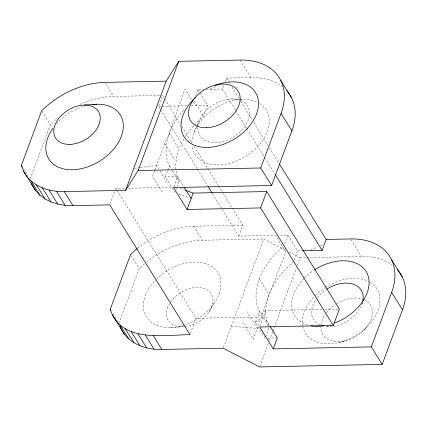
<?xml version="1.0" encoding="UTF-8"?>
<svg xmlns="http://www.w3.org/2000/svg" width="427" height="427" viewBox="0 0 427 427"><rect width="100%" height="100%" fill="white"/><g stroke="black" fill="none" stroke-linecap="round" stroke-linejoin="round"><path stroke-width="0.32" stroke-dasharray="2.13 1.6" d="M212.497 193.612L238.773 236.126L275.554 235.357L285.844 252.01L269.058 294.817L253.355 339.374L243.059 322.721M154.787 170.197L164.715 143.504L169.316 133.459L185.019 88.901L191.883 100.003M30.248 178.806L50.322 124.823A70.023 47.429 -31.7 0 1 56.988 118.791M109.952 204.25L115.141 190.298M115.365 189.689L115.818 188.478L125.143 188.28M160.285 109.152L158.534 106.318L162.596 95.397L164.347 98.231M154.558 170.805L152.53 176.266L162.82 192.913M175.081 192.662L165.345 176.858L167.608 170.773M167.832 170.165L169.418 165.906L167.373 160.589A70.023 47.429 -31.7 0 1 185.046 108.714M118.925 323.255L139.229 268.652A70.023 47.429 -31.7 0 1 144.411 263.87M173.757 186.946L177.6 176.602L165.345 176.858M176.212 189.625L176.661 188.414M235.288 109.963L222.339 89.013L223.828 85.005M225.109 81.557L226.401 78.093L250.916 77.581A70.023 47.429 -31.7 0 1 282.573 86.857M190.415 333.45L196.057 318.28L116.87 190.175M238.773 236.126L242.835 225.205L232.325 208.2M223.38 347.551L263.763 238.971L285.508 250.174M265.087 338.211L255.319 322.465L259.408 311.486L257.364 306.17A70.023 47.429 -31.7 0 1 277.673 251.567L283.304 246.47M259.952 326.393L265.818 310.616L322.145 309.447M265.535 336.999L268.935 327.872M259.819 366.323L268.407 343.233M269.336 340.735L272.581 332.003M272.816 331.379L296.487 267.729M297.416 265.231L300.197 257.743L306.196 257.62M195.593 95.6L197.856 89.521L203.679 89.403M177.114 187.202L179.169 181.683L177.125 176.362A70.023 47.429 -31.7 0 1 184.048 138.828M194.37 124.951A70.023 47.429 -31.7 0 1 197.434 121.764L203.535 116.24L207.607 105.298L199.948 92.905M284.451 244.223L287.846 235.106L278.788 235.293M294.203 260L297.598 250.879L287.846 235.106M193.837 132.946L196.964 125.96M197.226 125.378L199.051 121.3M361.915 304.424L362.694 302.679M209.166 311.763L214.53 302.588M363.777 330.311L366.948 326.788M293.525 261.82L287.424 267.345A70.023 47.429 -31.7 0 0 267.115 321.947L269.159 327.263M265.818 310.616L257.353 317.005L196.057 318.28M255.319 322.465L263.79 316.071L269.699 325.614M210.153 89.264L217.551 85.533M310.461 250.334L317.293 246.891M320.261 245.717L322.641 244.778M338.937 342.513L345.107 340.799M134.35 168.393L139.586 167.678M140.237 167.587L156.592 165.345L159.677 170.341M169.978 327.61L182.436 326.778M206.268 89.344L222.339 89.013M80.191 104.369A70.023 47.429 -31.7 0 1 113.561 96.417L161.273 95.424M158.534 106.318L186.775 105.731M191.371 105.634L207.607 105.298M127.812 188.227L173.116 187.282M137.724 248.188A70.023 47.429 -31.7 0 1 193.799 226.225L242.835 225.205M146.392 262.21A70.023 47.429 -31.7 0 1 202.467 240.246L263.763 238.971M297.598 250.879L302.129 250.782M306.864 257.604L361.493 256.467A70.023 47.429 -31.7 0 1 392.125 264.959M324.792 309.388L338.712 309.1M267.665 338.157L277.342 337.96M231.69 98.952L238.874 99.256M239.531 99.283L242.798 99.422M326.66 326.666L329.276 326.772M231.274 326.335L257.417 328.454L247.121 311.801M180.199 188.334L185.137 190.143M178.785 194.018L189.284 197.861M289.031 251.989L300.197 257.743M240.081 60.052L250.916 77.581M351.01 239.504L361.493 256.467M226.401 78.093L228.151 80.922M228.498 81.488L230.249 84.322M232 87.151L238.997 98.472M240.748 101.306L252.298 119.987M253.697 122.255L268.044 145.468M269.448 147.731L279.247 163.584M235.635 110.529L246.486 128.079M246.838 128.644L264.334 156.955M264.687 157.52L274.833 173.938M197.856 89.521L199.596 92.339M194.13 101.028L203.535 116.24M193.255 102.224L195.31 105.554M164.699 98.797L180.466 124.305M181.87 126.573L191.68 142.447M194.13 146.413L207.447 167.955M207.794 168.521L218.309 185.526M218.661 186.092L222.163 191.76M222.515 192.326L231.973 207.634M160.637 109.718L197.077 168.67M197.429 169.236L207.938 186.241M169.316 133.459L179.068 149.237M259.306 279.039L269.058 294.817M164.715 143.504L175.006 160.157M169.418 165.906L172.204 170.416M172.551 170.976L179.169 181.683M259.408 311.486L268.466 326.137M160.024 170.896L166.882 181.993M105.586 83.516L113.561 96.417M193.799 226.225L202.467 240.246M115.818 188.478L116.518 189.609M42.001 111.362L50.322 124.823M131.254 255.752L139.229 268.652M23.432 168.766L27.936 176.057M113.032 313.717L117.884 321.574M177.6 176.602L183.503 186.161M56.556 123.675A42.011 28.454 -31.7 0 1 86.211 105.704M156.405 279.13A42.011 28.454 -31.7 0 1 217.845 272.672A42.011 28.454 -31.7 0 1 184.976 324.824M184.341 325.038A42.011 28.454 -31.7 0 1 146.6 317.218A42.011 28.454 -31.7 0 1 155.476 280.075M170.661 301.98A25.209 17.075 -31.7 0 1 200.418 287.633A25.209 17.075 -31.7 0 1 211.611 307.173A25.209 17.075 -31.7 0 1 184.779 326.618M184.181 326.676A25.209 17.075 -31.7 0 1 170.325 302.476M259.552 103.43A42.011 28.454 -31.7 0 1 245.701 156.309A42.011 28.454 -31.7 0 1 191.974 145.426M191.872 142.757A42.011 28.454 -31.7 0 1 196.511 127.241M196.842 126.675A42.011 28.454 -31.7 0 1 239.136 99.656M239.76 99.592A42.011 28.454 -31.7 0 1 257.951 102.539M331.261 324.13A42.011 28.454 -31.7 0 1 329.991 324.499M307.787 325.048A42.011 28.454 -31.7 0 1 304.131 278.292M304.595 277.822A42.011 28.454 -31.7 0 1 314.026 270.2M240.737 100.537A28.011 18.969 -31.7 0 1 233.452 136.982A28.011 18.969 -31.7 0 1 197.786 126.936M197.914 125.714A28.011 18.969 -31.7 0 1 214.028 104.391A28.011 18.969 -31.7 0 1 240.166 100.302M362.528 302.529A28.011 18.969 -31.7 0 1 326.143 326.655M319.668 324.942A28.011 18.969 -31.7 0 1 315.815 299.775M317.261 297.784A28.011 18.969 -31.7 0 1 325.801 289.853M185.366 136.667A70.023 47.429 -31.7 0 1 193.949 125.415M370.129 282.316A42.011 28.454 -31.7 0 1 357.826 334.202A42.011 28.454 -31.7 0 1 302.94 326.885M302.818 326.255A42.011 28.454 -31.7 0 1 314.502 296.295M315.43 295.351A42.011 28.454 -31.7 0 1 324.862 287.729M325.406 287.382A42.011 28.454 -31.7 0 1 368.528 281.42M364.332 299.823A28.011 18.969 -31.7 0 1 356.919 335.761A28.011 18.969 -31.7 0 1 320.778 327.333M320.949 324.755A28.011 18.969 -31.7 0 1 325.027 314.672M326.468 312.681A28.011 18.969 -31.7 0 1 335.014 304.75M336.679 303.666A28.011 18.969 -31.7 0 1 363.777 299.578"/><path stroke-width="0.64" d="M137.227 248.599A70.023 47.429 -31.7 0 0 130.561 254.631L110.257 309.233C120.542 343.169 163.813 334.869 189.962 334.661L109.723 204.859L72.948 205.622L65.123 205.323L57.773 204.09L51.037 201.955L45.022 198.945L39.828 195.112L35.553 190.533L23.597 171.248L21.35 165.404L41.654 110.801A70.023 47.429 -31.7 0 1 104.893 82.395L166.188 81.119L178.79 61.328L240.081 60.052A70.023 47.429 -31.7 0 1 281.073 113.379L291.908 130.908L271.599 185.51L173.527 187.554L187.069 209.46L260.625 207.928L333.279 325.47L259.728 326.997L273.269 348.907L371.341 346.868L382.176 364.396L259.584 366.948L223.15 348.176L161.854 349.451C145.276 350.071 126.05 342.929 120.046 326.18M23.597 171.248C31.048 186.055 48.582 192.091 64.28 191.6L125.575 190.325L166.188 81.119M125.575 190.325L138.177 170.533L178.79 61.328M187.069 209.46L193.164 193.079L266.72 191.552L339.374 309.089L333.279 325.47M271.599 185.51L260.764 167.982L281.073 113.379M260.625 207.928L266.72 191.552M273.269 348.907L277.342 337.96L270.045 326.175M302.775 250.772L322.081 250.371L326.143 239.451L279.594 164.149M371.341 346.868L391.65 292.265A70.023 47.429 -31.7 0 0 350.658 238.939L326.143 239.451M382.176 364.396L402.485 309.794A70.023 47.429 -31.7 0 0 397.291 269.64M84.311 105.074L96.769 104.236M138.177 170.533L260.764 167.982M185.756 190.367L193.164 193.079M35.553 190.533L32.265 185.27L31.587 183.519M280.769 80.404L291.604 97.932M391.345 259.29L402.181 276.819M391.65 292.265L402.485 309.794M275.185 174.504L322.081 250.371M208.291 186.807L212.144 193.047M64.28 191.6L72.948 205.622M153.186 335.43L161.854 349.451M56.455 191.296L65.123 205.323M145.361 335.126L154.03 349.153M49.105 190.068L57.773 204.09M138.017 333.898L146.68 347.92M42.369 187.933L51.037 201.955M131.276 331.758L139.944 345.785M36.354 184.923L45.022 198.945M125.26 328.753L133.929 342.774M31.16 181.091L39.828 195.112M120.067 324.92L128.735 338.942M21.35 165.404L22.391 167.085M110.257 309.233L110.951 310.354M112.504 315.078L124.46 334.362M184.197 187.288L191.136 198.539M286.714 90.754A70.023 47.429 -31.7 0 1 291.908 130.908M95.568 104.279A42.011 28.454 -31.7 0 1 120.323 138.738A42.011 28.454 -31.7 0 1 65.833 169.338A42.011 28.454 -31.7 0 1 52.927 128.228M92.488 104.54A42.011 28.454 -31.7 0 1 94.351 104.353M314.571 269.853A42.011 28.454 -31.7 0 1 367.77 274.876A42.011 28.454 -31.7 0 1 334.442 323.063M323.703 325.833A42.011 28.454 -31.7 0 1 310.904 325.764M326.906 289.122A28.011 18.969 -31.7 0 1 353.599 284.302A28.011 18.969 -31.7 0 1 362.688 301.894M215.059 85.373A42.011 28.454 -31.7 0 1 257.582 110.636A42.011 28.454 -31.7 0 1 199.115 146.642A42.011 28.454 -31.7 0 1 195.838 97.207M69.692 144.385A25.209 17.075 -31.7 0 0 99.769 114.5A25.209 17.075 -31.7 0 0 61.547 115.295A25.209 17.075 -31.7 0 0 69.692 144.385M206.236 127.732A28.011 18.969 -31.7 0 0 239.654 94.532A28.011 18.969 -31.7 0 0 197.189 95.413A28.011 18.969 -31.7 0 0 206.236 127.732"/></g></svg>
